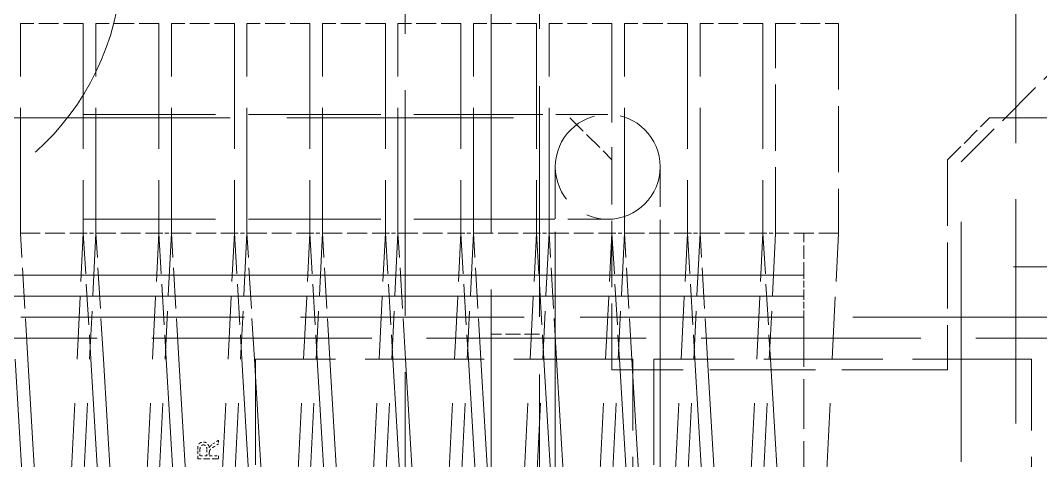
# Model space of a CAD drawing. Header units: millimetres. Extents: x 0 to 5945, y 0 to 4205.
# Drawn here: x 2013.93 to 2062.56, y 2478.73 to 2499.7 of the extents above; entities that cross this region are included whole.
import ezdxf

# ---------------------------------------------------------------- set-up
doc = ezdxf.new("R2010")
doc.units = ezdxf.units.MM
doc.header["$LTSCALE"] = 5
doc.linetypes.add('DASHED', pattern=[0.2067, 0.1654, -0.0413])
doc.layers.add('가려진 것(ISO)', color=2, linetype='DASHED', lineweight=18)

msp = doc.modelspace()

# ---------------------------------------------------------------- linework, layer by layer
at = {"layer": '가려진 것(ISO)', "ltscale": 12.940494}
msp.add_line((2061.376, 2919.157), (2061.376, 2250.457), dxfattribs=at)
at = {"layer": '가려진 것(ISO)', "ltscale": 13.290483}
msp.add_line((2038.676, 2403.157), (2038.676, 2787.757), dxfattribs=at)
at = {"layer": '가려진 것(ISO)', "ltscale": 13.131522}
msp.add_line((2036.376, 2785.457), (2036.376, 2405.457), dxfattribs=at)
at = {"layer": '가려진 것(ISO)', "ltscale": 13.008655}
msp.add_line((2032.276, 2404.957), (2032.276, 2525.957), dxfattribs=at)
at = {"layer": '가려진 것(ISO)', "ltscale": 1.142718}
for p, q in [((2016.926, 2499.557), (2013.926, 2499.557)), ((2020.526, 2499.557), (2017.526, 2499.557)), ((2024.126, 2499.557), (2021.126, 2499.557)), ((2027.726, 2499.557), (2024.726, 2499.557)), ((2031.326, 2499.557), (2028.326, 2499.557)), ((2034.926, 2499.557), (2031.926, 2499.557)), ((2038.526, 2499.557), (2035.526, 2499.557)), ((2042.126, 2499.557), (2039.126, 2499.557)), ((2045.726, 2499.557), (2042.726, 2499.557)), ((2049.326, 2499.557), (2046.326, 2499.557)), ((2049.926, 2499.557), (2052.926, 2499.557)), ((2013.926, 2489.557), (2016.926, 2489.557)), ((2017.526, 2489.557), (2020.526, 2489.557)), ((2021.126, 2489.557), (2024.126, 2489.557)), ((2024.726, 2489.557), (2027.726, 2489.557)), ((2028.326, 2489.557), (2031.326, 2489.557)), ((2031.926, 2489.557), (2034.926, 2489.557)), ((2035.526, 2489.557), (2038.526, 2489.557)), ((2039.126, 2489.557), (2042.126, 2489.557)), ((2042.726, 2489.557), (2045.726, 2489.557)), ((2046.326, 2489.557), (2049.326, 2489.557)), ((2052.926, 2489.557), (2049.926, 2489.557))]:
    msp.add_line(p, q, dxfattribs=at)
at = {"layer": '가려진 것(ISO)', "ltscale": 7.23104}
for p, q in [((2013.926, 2489.557), (2013.926, 2499.557)), ((2016.926, 2499.557), (2016.926, 2489.557)), ((2017.526, 2489.557), (2017.526, 2499.557)), ((2020.526, 2499.557), (2020.526, 2489.557)), ((2021.126, 2489.557), (2021.126, 2499.557)), ((2024.126, 2499.557), (2024.126, 2489.557)), ((2024.726, 2489.557), (2024.726, 2499.557)), ((2027.726, 2499.557), (2027.726, 2489.557)), ((2028.326, 2489.557), (2028.326, 2499.557)), ((2031.326, 2499.557), (2031.326, 2489.557)), ((2031.926, 2489.557), (2031.926, 2499.557)), ((2034.926, 2499.557), (2034.926, 2489.557)), ((2035.526, 2489.557), (2035.526, 2499.557)), ((2038.526, 2499.557), (2038.526, 2489.557)), ((2039.126, 2489.557), (2039.126, 2499.557)), ((2042.726, 2489.557), (2042.726, 2499.557)), ((2045.726, 2499.557), (2045.726, 2489.557)), ((2046.326, 2489.557), (2046.326, 2499.557)), ((2049.326, 2499.557), (2049.326, 2489.557))]:
    msp.add_line(p, q, dxfattribs=at)
at = {"layer": '가려진 것(ISO)', "ltscale": 5.699271}
msp.add_line((2042.126, 2499.557), (2042.126, 2493.057), dxfattribs=at)
at = {"layer": '가려진 것(ISO)', "ltscale": 3.809293}
for p, q in [((2049.926, 2489.557), (2049.926, 2499.557)), ((2052.926, 2499.557), (2052.926, 2489.557)), ((2042.126, 2483.057), (2042.126, 2493.057)), ((2058.126, 2493.057), (2058.126, 2483.057))]:
    msp.add_line(p, q, dxfattribs=at)
at = {"layer": '가려진 것(ISO)', "ltscale": 2.693548}
msp.add_line((2058.776, 2492.957), (2063.776, 2497.957), dxfattribs=at)
at = {"layer": '가려진 것(ISO)', "ltscale": 13.062409}
msp.add_line((1932.126, 2495.057), (2040.126, 2495.057), dxfattribs=at)
at = {"layer": '가려진 것(ISO)', "ltscale": 7.618686}
for p, q in [((2016.926, 2495.226), (2036.926, 2495.226)), ((2016.926, 2490.226), (2036.926, 2490.226))]:
    msp.add_line(p, q, dxfattribs=at)
at = {"layer": '가려진 것(ISO)', "ltscale": 2.991791}
for p, q in [((2041.926, 2495.226), (2036.926, 2495.226)), ((2039.426, 2492.726), (2039.426, 2487.726)), ((2044.426, 2487.726), (2044.426, 2492.726)), ((2036.926, 2490.226), (2041.926, 2490.226))]:
    msp.add_line(p, q, dxfattribs=at)
at = {"layer": '가려진 것(ISO)', "ltscale": 1.077359}
for p, q in [((2040.126, 2495.057), (2042.126, 2493.057)), ((2058.126, 2493.057), (2060.126, 2495.057))]:
    msp.add_line(p, q, dxfattribs=at)
at = {"layer": '가려진 것(ISO)', "ltscale": 12.256087}
msp.add_line((2060.126, 2495.057), (2098.126, 2495.057), dxfattribs=at)
at = {"layer": '가려진 것(ISO)', "ltscale": 13.822656}
msp.add_line((2058.776, 2392.957), (2058.776, 2492.957), dxfattribs=at)
at = {"layer": '가려진 것(ISO)', "ltscale": 2.346701}
for p, q in [((2014.281, 2483.557), (2013.926, 2489.557)), ((2016.926, 2489.557), (2017.281, 2483.557)), ((2017.881, 2483.557), (2017.526, 2489.557)), ((2020.526, 2489.557), (2020.881, 2483.557)), ((2021.481, 2483.557), (2021.126, 2489.557)), ((2024.126, 2489.557), (2024.481, 2483.557)), ((2025.081, 2483.557), (2024.726, 2489.557)), ((2027.726, 2489.557), (2028.081, 2483.557)), ((2028.681, 2483.557), (2028.326, 2489.557)), ((2031.326, 2489.557), (2031.681, 2483.557)), ((2032.281, 2483.557), (2031.926, 2489.557)), ((2034.926, 2489.557), (2035.281, 2483.557)), ((2035.881, 2483.557), (2035.526, 2489.557)), ((2038.526, 2489.557), (2038.881, 2483.557)), ((2039.481, 2483.557), (2039.126, 2489.557)), ((2042.126, 2489.557), (2042.481, 2483.557)), ((2043.081, 2483.557), (2042.726, 2489.557)), ((2045.726, 2489.557), (2046.081, 2483.557)), ((2046.681, 2483.557), (2046.326, 2489.557)), ((2049.326, 2489.557), (2049.681, 2483.557))]:
    msp.add_line(p, q, dxfattribs=at)
at = {"layer": '가려진 것(ISO)', "ltscale": 3.592411}
for p, q in [((2016.626, 2483.557), (2016.926, 2489.557)), ((2017.526, 2489.557), (2017.226, 2483.557)), ((2020.226, 2483.557), (2020.526, 2489.557)), ((2021.126, 2489.557), (2020.826, 2483.557)), ((2023.826, 2483.557), (2024.126, 2489.557)), ((2024.726, 2489.557), (2024.426, 2483.557)), ((2027.426, 2483.557), (2027.726, 2489.557)), ((2028.326, 2489.557), (2028.026, 2483.557)), ((2031.026, 2483.557), (2031.326, 2489.557)), ((2031.926, 2489.557), (2031.626, 2483.557)), ((2034.626, 2483.557), (2034.926, 2489.557)), ((2035.526, 2489.557), (2035.226, 2483.557)), ((2038.226, 2483.557), (2038.526, 2489.557)), ((2039.126, 2489.557), (2038.826, 2483.557)), ((2041.826, 2483.557), (2042.126, 2489.557)), ((2042.726, 2489.557), (2042.426, 2483.557)), ((2045.426, 2483.557), (2045.726, 2489.557)), ((2046.326, 2489.557), (2046.026, 2483.557)), ((2049.026, 2483.557), (2049.326, 2489.557)), ((2049.926, 2489.557), (2049.626, 2483.557)), ((2052.626, 2483.557), (2052.926, 2489.557))]:
    msp.add_line(p, q, dxfattribs=at)
at = {"layer": '가려진 것(ISO)', "ltscale": 0.228464}
for p, q in [((2016.926, 2489.557), (2017.526, 2489.557)), ((2020.526, 2489.557), (2021.126, 2489.557)), ((2024.126, 2489.557), (2024.726, 2489.557)), ((2027.726, 2489.557), (2028.326, 2489.557)), ((2031.326, 2489.557), (2031.926, 2489.557)), ((2034.926, 2489.557), (2035.526, 2489.557)), ((2038.526, 2489.557), (2039.126, 2489.557)), ((2042.126, 2489.557), (2042.726, 2489.557)), ((2045.726, 2489.557), (2046.326, 2489.557)), ((2049.326, 2489.557), (2049.926, 2489.557))]:
    msp.add_line(p, q, dxfattribs=at)
at = {"layer": '가려진 것(ISO)', "ltscale": 0.761779}
msp.add_line((2051.276, 2487.557), (2051.276, 2489.557), dxfattribs=at)
at = {"layer": '가려진 것(ISO)', "ltscale": 12.629621}
msp.add_line((2039.426, 2487.726), (2039.426, 2396.357), dxfattribs=at)
at = {"layer": '가려진 것(ISO)', "ltscale": 13.183357}
msp.add_line((2044.426, 2487.726), (2044.426, 2378.726), dxfattribs=at)
at = {"layer": '가려진 것(ISO)', "ltscale": 12.094824}
msp.add_line((2083.776, 2487.957), (2058.776, 2487.957), dxfattribs=at)
at = {"layer": '가려진 것(ISO)', "ltscale": 12.901145}
for p, q in [((1971.276, 2487.557), (2051.276, 2487.557)), ((2051.276, 2487.557), (1971.276, 2487.557)), ((2051.276, 2486.557), (1971.276, 2486.557)), ((1971.276, 2486.557), (2051.276, 2486.557)), ((2051.276, 2485.557), (1971.276, 2485.557))]:
    msp.add_line(p, q, dxfattribs=at)
at = {"layer": '가려진 것(ISO)', "ltscale": 0.380839}
for p, q in [((2051.276, 2486.557), (2051.276, 2487.557)), ((2051.276, 2485.557), (2051.276, 2486.557)), ((2023.377, 2478.811), (2022.377, 2478.811))]:
    msp.add_line(p, q, dxfattribs=at)
at = {"layer": '가려진 것(ISO)', "ltscale": 2.856945}
msp.add_line((2051.276, 2485.557), (2051.276, 2478.057), dxfattribs=at)
at = {"layer": '가려진 것(ISO)', "ltscale": 11.288502}
msp.add_line((2086.276, 2485.557), (2051.276, 2485.557), dxfattribs=at)
at = {"layer": '가려진 것(ISO)', "ltscale": 0.87606}
msp.add_line((2038.676, 2484.757), (2036.376, 2484.757), dxfattribs=at)
at = {"layer": '가려진 것(ISO)', "ltscale": 12.666578}
msp.add_line((2096.126, 2484.557), (1952.126, 2484.557), dxfattribs=at)
at = {"layer": '가려진 것(ISO)', "ltscale": 10.177374}
for p, q in [((2013.681, 2483.557), (2014.922, 2462.557)), ((2014.281, 2483.557), (2015.522, 2462.557)), ((2017.281, 2483.557), (2018.522, 2462.557)), ((2017.881, 2483.557), (2019.122, 2462.557)), ((2020.881, 2483.557), (2022.122, 2462.557)), ((2021.481, 2483.557), (2022.722, 2462.557)), ((2024.481, 2483.557), (2025.722, 2462.557)), ((2025.081, 2483.557), (2026.322, 2462.557)), ((2028.081, 2483.557), (2029.322, 2462.557)), ((2028.681, 2483.557), (2029.922, 2462.557)), ((2031.681, 2483.557), (2032.922, 2462.557)), ((2032.281, 2483.557), (2033.522, 2462.557)), ((2035.281, 2483.557), (2036.522, 2462.557)), ((2035.881, 2483.557), (2037.122, 2462.557)), ((2038.881, 2483.557), (2040.122, 2462.557)), ((2039.481, 2483.557), (2040.722, 2462.557)), ((2042.481, 2483.557), (2043.722, 2462.557)), ((2043.081, 2483.557), (2044.322, 2462.557)), ((2046.081, 2483.557), (2047.322, 2462.557)), ((2046.681, 2483.557), (2047.922, 2462.557)), ((2049.681, 2483.557), (2050.922, 2462.557))]:
    msp.add_line(p, q, dxfattribs=at)
at = {"layer": '가려진 것(ISO)', "ltscale": 10.172343}
for p, q in [((2015.576, 2462.557), (2016.626, 2483.557)), ((2016.176, 2462.557), (2017.226, 2483.557)), ((2019.176, 2462.557), (2020.226, 2483.557)), ((2019.776, 2462.557), (2020.826, 2483.557)), ((2022.776, 2462.557), (2023.826, 2483.557)), ((2023.376, 2462.557), (2024.426, 2483.557)), ((2026.376, 2462.557), (2027.426, 2483.557)), ((2026.976, 2462.557), (2028.026, 2483.557)), ((2029.976, 2462.557), (2031.026, 2483.557)), ((2030.576, 2462.557), (2031.626, 2483.557)), ((2033.576, 2462.557), (2034.626, 2483.557)), ((2034.176, 2462.557), (2035.226, 2483.557)), ((2037.176, 2462.557), (2038.226, 2483.557)), ((2037.776, 2462.557), (2038.826, 2483.557)), ((2040.776, 2462.557), (2041.826, 2483.557)), ((2041.376, 2462.557), (2042.426, 2483.557)), ((2044.376, 2462.557), (2045.426, 2483.557)), ((2044.976, 2462.557), (2046.026, 2483.557)), ((2047.976, 2462.557), (2049.026, 2483.557)), ((2048.576, 2462.557), (2049.626, 2483.557)), ((2051.576, 2462.557), (2052.626, 2483.557))]:
    msp.add_line(p, q, dxfattribs=at)
at = {"layer": '가려진 것(ISO)', "ltscale": 6.856808}
for p, q in [((2043.126, 2483.557), (2025.126, 2483.557)), ((2062.126, 2483.557), (2044.126, 2483.557))]:
    msp.add_line(p, q, dxfattribs=at)
at = {"layer": '가려진 것(ISO)', "ltscale": 6.094929}
for p, q in [((2025.126, 2483.557), (2025.126, 2467.557)), ((2043.126, 2467.557), (2043.126, 2483.557)), ((2044.126, 2483.557), (2044.126, 2467.557)), ((2062.126, 2467.557), (2062.126, 2483.557)), ((2058.126, 2483.057), (2042.126, 2483.057))]:
    msp.add_line(p, q, dxfattribs=at)
at = {"layer": '가려진 것(ISO)', "ltscale": 0.122735}
msp.add_line((2023.105, 2479.519), (2023.377, 2479.692), dxfattribs=at)
at = {"layer": '가려진 것(ISO)', "ltscale": 0.093897}
msp.add_line((2023.377, 2479.526), (2023.169, 2479.394), dxfattribs=at)
at = {"layer": '가려진 것(ISO)', "ltscale": 0.062906}
msp.add_line((2023.377, 2479.692), (2023.377, 2479.526), dxfattribs=at)
at = {"layer": '가려진 것(ISO)', "ltscale": 0.168884}
msp.add_line((2022.377, 2478.811), (2022.377, 2479.255), dxfattribs=at)
at = {"layer": '가려진 것(ISO)', "ltscale": 0.120395}
msp.add_line((2022.487, 2478.944), (2022.487, 2479.26), dxfattribs=at)
at = {"layer": '가려진 것(ISO)', "ltscale": 0.125912}
msp.add_line((2022.818, 2478.944), (2022.487, 2478.944), dxfattribs=at)
at = {"layer": '가려진 것(ISO)', "ltscale": 0.108201}
msp.add_line((2022.818, 2479.228), (2022.818, 2478.944), dxfattribs=at)
at = {"layer": '가려진 것(ISO)', "ltscale": 0.05826}
msp.add_line((2022.932, 2479.097), (2022.932, 2478.944), dxfattribs=at)
at = {"layer": '가려진 것(ISO)', "ltscale": 0.169174}
msp.add_line((2022.932, 2478.944), (2023.377, 2478.944), dxfattribs=at)
at = {"layer": '가려진 것(ISO)', "ltscale": 0.050421}
msp.add_line((2023.377, 2478.944), (2023.377, 2478.811), dxfattribs=at)
at = {"layer": '가려진 것(ISO)', "ltscale": 12.665669}
msp.add_circle((2006.276, 2502.707), 12.5, dxfattribs=at)
at = {"layer": '가려진 것(ISO)', "ltscale": 5.983681}
msp.add_circle((2041.926, 2492.726), 2.5, dxfattribs=at)
at = {"layer": '가려진 것(ISO)', "ltscale": 0.195481}
msp.add_open_spline([(2022.377, 2479.255), (2022.377, 2479.388), (2022.431, 2479.528), (2022.567, 2479.611), (2022.65, 2479.611)], degree=2, dxfattribs=at)
at = {"layer": '가려진 것(ISO)', "ltscale": 0.115826}
msp.add_open_spline([(2022.487, 2479.26), (2022.487, 2479.371), (2022.579, 2479.474), (2022.65, 2479.474)], degree=2, dxfattribs=at)
at = {"layer": '가려진 것(ISO)', "ltscale": 0.164963}
msp.add_open_spline([(2022.65, 2479.611), (2022.756, 2479.611), (2022.902, 2479.473), (2022.922, 2479.33)], degree=2, dxfattribs=at)
at = {"layer": '가려진 것(ISO)', "ltscale": 0.128887}
msp.add_open_spline([(2022.65, 2479.474), (2022.698, 2479.474), (2022.781, 2479.421), (2022.818, 2479.319), (2022.818, 2479.228)], degree=2, dxfattribs=at)
at = {"layer": '가려진 것(ISO)', "ltscale": 0.035615}
msp.add_open_spline([(2022.922, 2479.33), (2022.947, 2479.381), (2022.971, 2479.409)], degree=2, dxfattribs=at)
at = {"layer": '가려진 것(ISO)', "ltscale": 0.125216}
msp.add_open_spline([(2023.169, 2479.394), (2023.079, 2479.336), (2022.984, 2479.261), (2022.945, 2479.201), (2022.937, 2479.171)], degree=2, dxfattribs=at)
at = {"layer": '가려진 것(ISO)', "ltscale": 0.065875}
msp.add_open_spline([(2022.971, 2479.409), (2023.025, 2479.467), (2023.105, 2479.519)], degree=2, dxfattribs=at)
at = {"layer": '가려진 것(ISO)', "ltscale": 0.028155}
msp.add_open_spline([(2022.937, 2479.171), (2022.932, 2479.148), (2022.932, 2479.097)], degree=2, dxfattribs=at)

doc.saveas('drawing.dxf')
